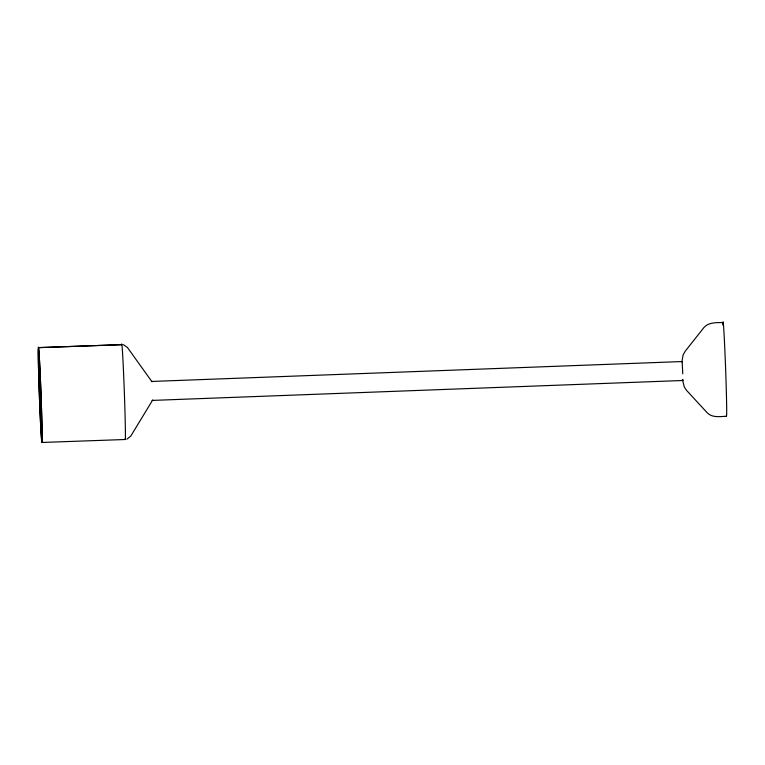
<?xml version="1.0" encoding="UTF-8"?>
<svg xmlns="http://www.w3.org/2000/svg" width="765" height="765" viewBox="0 0 765 765"><rect width="100%" height="100%" fill="white"/><g stroke="black" fill="none" stroke-linecap="round" stroke-linejoin="round"><path stroke-width="1.15" d="M682.877 380.272L682.887 379.421M681.873 361.998L683.097 354.95L685.153 351.298L703.972 327.487C708.782 322.103 716.489 322.696 723.021 322.524M152.713 399.98L130.767 436.117L126.913 439.177M151.384 381.467L682.151 361.549L682.763 373.856M152.082 400.42L682.849 380.492M726.511 416.284C720.018 416.476 712.1 418.044 707.109 412.67L686.607 390.437L684.283 386.956L682.533 379.861M121.635 344.661L38.441 347.635L121.778 344.671M41.932 442.466A47.526 0.842 87.9 0 0 40.22 374.821A47.526 0.842 87.9 0 0 38.508 368.099A47.526 0.842 87.9 0 0 41.932 442.466L125.259 439.502M123.442 344.709L127.42 347.463L152.053 381.859M121.578 345.302A47.526 0.842 87.9 0 1 124.312 391.517A47.526 0.842 87.9 0 1 125.106 438.88M722.868 325.029A46.952 0.832 87.9 0 1 725.526 366.588A46.952 0.832 87.9 0 1 726.358 415.347M38.556 368.807A46.292 0.822 87.9 0 0 41.884 441.242A46.292 0.822 87.9 0 0 40.22 375.347A46.292 0.822 87.9 0 0 38.556 368.807"/></g></svg>
